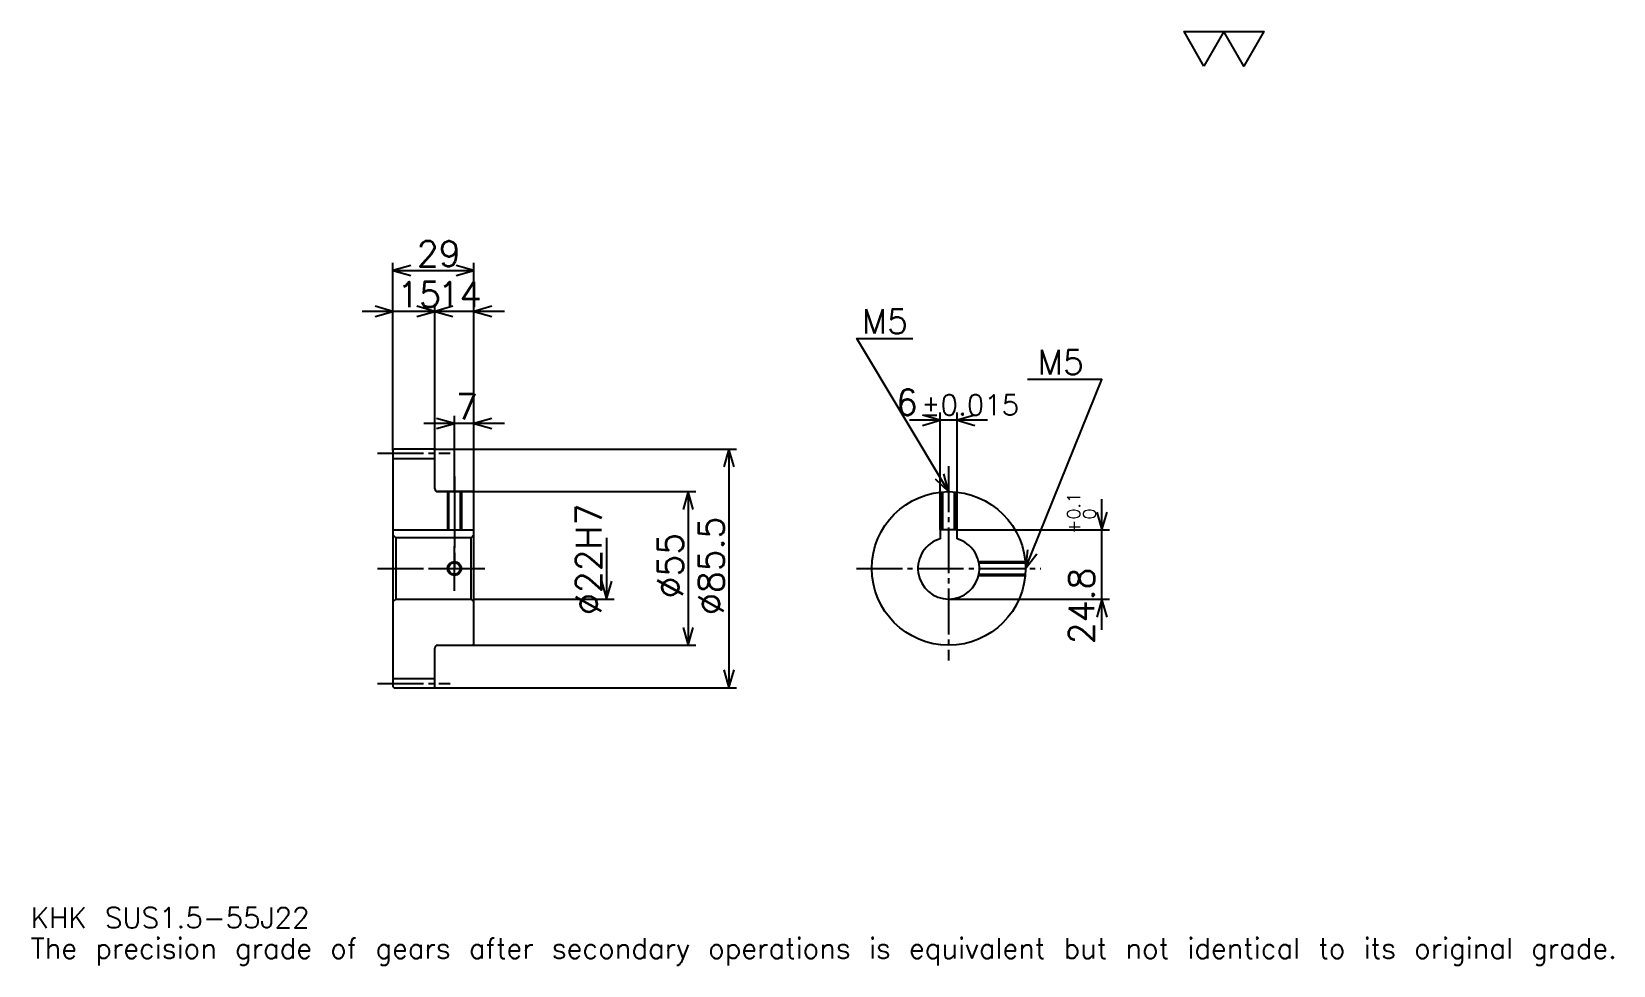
# Model space of a CAD drawing. Extents: x 19 to 585, y 7 to 341.
import ezdxf

# ---------------------------------------------------------------- set-up
doc = ezdxf.new("R2010")
doc.units = 0
doc.linetypes.add('DASHDOT', pattern=[21.913044, 16.434783, -1.826087, 1.826087, -1.826087])
doc.layers.get('0').update_dxf_attribs({"linetype": 'CONTINUOUS'})
doc.layers.add('DASHDOT', color=6, linetype='DASHDOT')
doc.styles.add('KANJI', font='TXT', dxfattribs={"bigfont": 'BIGFONT'})

msp = doc.modelspace()

# ---------------------------------------------------------------- linework, layer by layer
at = {"color": 5}
for p, q in [((147.913055, 191.57608), (147.913055, 258.228241)), ((147.913055, 255.48912), (176.913055, 255.48912)), ((176.913055, 191.57608), (176.913055, 258.228241)), ((162.913055, 191.57608), (162.913055, 243.619568)), ((173.869583, 240.880432), (136.956528, 240.880432)), ((187.869568, 240.880432), (151.956528, 240.880432)), ((343.847839, 162.626083), (343.847839, 204.630432)), ((349.847839, 162.626083), (349.847839, 204.630432)), ((187.869568, 200.706512), (158.956528, 200.706512)), ((169.913055, 191.57608), (169.913055, 203.445648)), ((360.804382, 201.891296), (332.891296, 201.891296)), ((147.913055, 191.07608), (147.913055, 191.57608)), ((162.413055, 191.57608), (176.913055, 191.57608)), ((162.913055, 191.07608), (162.913055, 191.57608)), ((169.913055, 176.32608), (169.913055, 191.57608)), ((169.913055, 176.32608), (169.913055, 191.57608)), ((176.913055, 191.57608), (270.956543, 191.57608)), ((176.913055, 175.82608), (176.913055, 191.57608)), ((268.217407, 191.57608), (268.217407, 106.07608)), ((163.913055, 176.32608), (176.913055, 176.32608)), ((176.913055, 176.32608), (256.347839, 176.32608)), ((253.608704, 176.32608), (253.608704, 121.32608)), ((401.739136, 126.86956), (401.739136, 173.582596)), ((224.391312, 159.82608), (224.391312, 137.82608)), ((349.847839, 162.626083), (404.478271, 162.626083)), ((176.913055, 137.82608), (227.130432, 137.82608)), ((346.847839, 137.82608), (404.478271, 137.82608)), ((163.913055, 121.32608), (176.913055, 121.32608)), ((176.913055, 121.32608), (256.347839, 121.32608)), ((162.413055, 106.07608), (176.913055, 106.07608)), ((176.913055, 106.07608), (270.956543, 106.07608))]:
    msp.add_line(p, q, dxfattribs=at)
at = {"color": 4}
for p, q in [((147.913055, 188.20108), (162.913055, 188.20108)), ((147.913055, 162.626083), (176.913055, 162.626083)), ((148.913055, 159.82608), (148.913055, 137.82608)), ((175.913055, 159.82608), (176.913055, 160.82608)), ((175.913055, 137.82608), (176.913055, 136.82608)), ((147.913055, 109.45108), (162.913055, 109.45108))]:
    msp.add_line(p, q, dxfattribs=at)
at = {"color": 7}
msp.add_lwpolyline([(438.260864, 328.695648), (431.13913, 341.040009), (459.626068, 341.040009), (452.504333, 328.695648), (445.382599, 341.040009), (438.260864, 328.695648)], dxfattribs=at)
at = {"color": 5}
for points in [[(154.304367, 257.315216), (147.913055, 255.48912), (154.304367, 253.663025)], [(170.521759, 253.663025), (176.913055, 255.48912), (170.521759, 257.315216)], [(141.521744, 239.054352), (147.913055, 240.880432), (141.521744, 242.706512)], [(156.521759, 239.054352), (162.913055, 240.880432), (156.521759, 242.706512)], [(169.304352, 242.706512), (162.913055, 240.880432), (169.304352, 239.054352)], [(183.304352, 242.706512), (176.913055, 240.880432), (183.304352, 239.054352)], [(346.847839, 176.32608), (313.978271, 231.108688), (334.065247, 231.108688)], [(374.347839, 148.82608), (401.739136, 216.5), (375.078247, 216.5)], [(163.521759, 198.880432), (169.913055, 200.706512), (163.521759, 202.532608)], [(183.304352, 202.532608), (176.913055, 200.706512), (183.304352, 198.880432)], [(337.456543, 200.065216), (343.847839, 201.891296), (337.456543, 203.717377)], [(356.239136, 203.717377), (349.847839, 201.891296), (356.239136, 200.065216)], [(270.043488, 185.184784), (268.217407, 191.57608), (266.391296, 185.184784)], [(341.993683, 180.867065), (346.847839, 176.32608), (345.125397, 182.746094)], [(255.434799, 169.934784), (253.608704, 176.32608), (251.782623, 169.934784)], [(399.913055, 169.01738), (401.739136, 162.626083), (403.565216, 169.01738)], [(375.053101, 155.435623), (374.347839, 148.82608), (378.438477, 154.065369)], [(222.565216, 144.217392), (224.391312, 137.82608), (226.217407, 144.217392)], [(403.565216, 131.434784), (401.739136, 137.82608), (399.913055, 131.434784)], [(251.782623, 127.717384), (253.608704, 121.32608), (255.434799, 127.717384)], [(266.391296, 112.467384), (268.217407, 106.07608), (270.043488, 112.467384)]]:
    msp.add_lwpolyline(points, dxfattribs=at)
at = {"color": 4}
for points in [[(162.913055, 177.32608), (162.913055, 191.07608), (162.413055, 191.57608), (148.413055, 191.57608), (147.913055, 191.07608), (147.913055, 136.82608)], [(163.913055, 121.32608), (176.413055, 121.32608), (176.913055, 121.82608), (176.913055, 175.82608), (176.413055, 176.32608), (163.913055, 176.32608)], [(167.413055, 176.32608), (167.413055, 162.626083)], [(167.848053, 176.32608), (167.848053, 162.626083)], [(171.978058, 176.32608), (171.978058, 162.626083)], [(172.413055, 176.32608), (172.413055, 162.626083)], [(344.347839, 162.626083), (344.347839, 176.212204)], [(344.782837, 162.626083), (344.782837, 176.248444)], [(348.912842, 162.626083), (348.912842, 176.248444)], [(349.347839, 162.626083), (349.347839, 176.212204)], [(147.913055, 136.82608), (148.913055, 137.82608), (175.913055, 137.82608), (175.913055, 159.82608), (148.913055, 159.82608), (147.913055, 160.82608)], [(349.847839, 159.409088), (349.847839, 162.626083), (343.847839, 162.626083), (343.847839, 159.409088)], [(357.559998, 151.32608), (374.233948, 151.32608)], [(357.652283, 150.891083), (374.270203, 150.891083)], [(357.559998, 146.32608), (374.233948, 146.32608)], [(357.652283, 146.761078), (374.270203, 146.761078)], [(147.913055, 136.82608), (147.913055, 106.57608), (148.413055, 106.07608), (162.413055, 106.07608), (162.913055, 106.57608), (162.913055, 120.32608)]]:
    msp.add_lwpolyline(points, dxfattribs=at)
for centre, radius in [((346.847839, 148.82608), 27.5), ((169.913055, 148.82608), 2.065)]:
    msp.add_circle(centre, radius, dxfattribs=at)
at = {"color": 7}
msp.add_circle((169.913055, 148.82608), 2.5, dxfattribs=at)
at = {"color": 4}
for centre, radius, start, end in [((163.913055, 177.32608), 1, 180, 270), ((346.847839, 148.82608), 11, 105.82662089, 74.17337911), ((163.913055, 120.32608), 1, 90, 180)]:
    msp.add_arc(centre, radius, start, end, dxfattribs=at)
at = {"layer": 'DASHDOT', "color": 7}
for p, q in [((142.434799, 190.07608), (168.391312, 190.07608)), ((346.847839, 185.456512), (346.847839, 115.847824)), ((169.913055, 176.32608), (169.913055, 148.82608)), ((142.434799, 148.82608), (182.391312, 148.82608)), ((313.869568, 148.82608), (379.826111, 148.82608)), ((142.434799, 107.57608), (168.391312, 107.57608))]:
    msp.add_line(p, q, dxfattribs=at)
for points in [[(169.913055, 181.804337), (169.913055, 157.147827)], [(169.913055, 140.847824), (169.913055, 156.804337)], [(161.934799, 148.82608), (177.891312, 148.82608)]]:
    msp.add_lwpolyline(points, dxfattribs=at)

# ---------------------------------------------------------------- texts
at = {"color": 7, "style": 'KANJI'}
for s, height, p in [('29', 9.130435, (156.478271, 256.949982)), ('15', 9.130435, (149.478271, 242.341309)), ('14', 9.130435, (163.978271, 242.341309)), ('M5', 8.765218, (315.804382, 232.934784)), ('M5', 8.765218, (378.730438, 218.32608)), ('7', 9.130435, (170.445663, 202.167389)), ('6', 9.130435, (328.000793, 203.717377)), ('%%p0.015', 7.304348, (337.038818, 203.717377)), ('KHK SUS1.5-55J22', 7.304348, (18.26087, 20.086956)), ('The precision grade of gears after secondary operations is equivalent but not identical to its original grade.', 7.304348, (18.26087, 9.130435))]:
    msp.add_text(s, height=height, dxfattribs=at).set_placement(p)
for s, height, p in [('%%c22H7', 9.130435, (222.565216, 132.16304)), ('0.1', 4.565217, (393.886963, 166.345123)), ('%%c85.5', 9.130435, (266.391296, 132.16304)), ('+', 4.565217, (393.886963, 161.232071)), ('0', 4.565217, (399.547852, 166.345123)), ('%%c55', 9.130435, (251.782623, 138.097824)), ('24.8', 9.130435, (399, 121.711937))]:
    msp.add_text(s, height=height, rotation=90, dxfattribs=at).set_placement(p)

doc.saveas('drawing.dxf')
